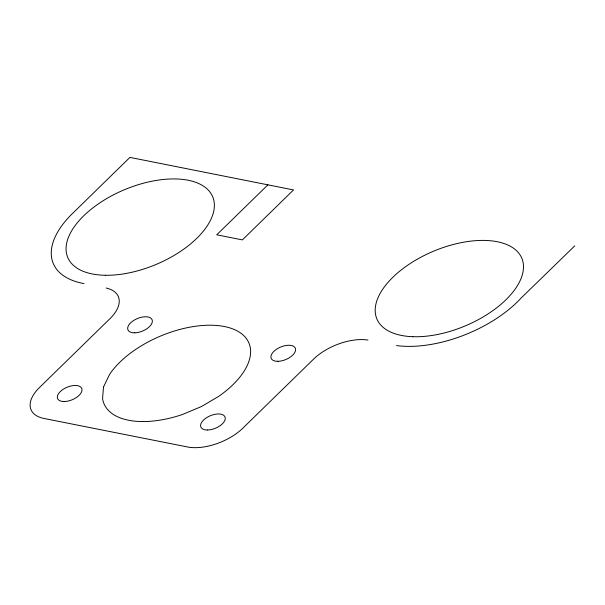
<?xml version="1.0" encoding="UTF-8"?>
<svg xmlns="http://www.w3.org/2000/svg" width="605" height="605" viewBox="0 0 605 605"><rect width="100%" height="100%" fill="white"/><g stroke="black" fill="none" stroke-linecap="round" stroke-linejoin="round"><path stroke-width="0.91" d="M267.902 184.843L216.734 234.808L242.371 239.905L293.531 189.94L129.931 157.398L71.254 214.722A94.274 48.695 -22.7 0 0 84.012 283.571M574.75 245.864L520.966 298.197A94.274 48.695 -22.7 0 1 396.547 345.576M106.185 288.01A41.904 21.644 -22.7 0 1 109.074 319.546L39.507 387.495A41.904 21.644 -22.7 0 0 44.082 418.478L188.866 447.231A41.904 21.644 -22.7 0 0 244.307 426.729L312.467 360.217A41.904 21.644 -22.7 0 1 367.999 340.078M103.508 387.071L102.563 398.559A78.567 40.58 -22.7 0 0 182.529 414.463L201.45 406.545L218.67 396.373A78.567 40.58 -22.7 0 0 224.432 326.541A78.567 40.58 -22.7 0 0 109.429 374.646L103.508 387.071M63.88 401.523A13.091 6.761 -22.7 0 0 82.015 389.62A13.091 6.761 -22.7 0 0 63.101 389.348A13.091 6.761 -22.7 0 0 63.88 401.523M134.733 332.818A13.091 6.761 -22.7 0 0 152.331 320.597A13.091 6.761 -22.7 0 0 132.979 320.96A13.091 6.761 -22.7 0 0 134.733 332.818M207.628 430.004A13.091 6.761 -22.7 0 0 225.234 417.783A13.091 6.761 -22.7 0 0 205.881 418.153A13.091 6.761 -22.7 0 0 207.628 430.004M277.982 361.306A13.091 6.761 -22.7 0 0 295.58 349.085A13.091 6.761 -22.7 0 0 276.228 349.448A13.091 6.761 -22.7 0 0 277.982 361.306M105.686 275.275A78.567 40.58 -22.7 0 0 214.321 203.711A78.567 40.58 -22.7 0 0 100.664 202.327A78.567 40.58 -22.7 0 0 105.686 275.275M412.829 336.698A78.567 40.58 -22.7 0 0 523.491 266.472A78.567 40.58 -22.7 0 0 411.71 262.555A78.567 40.58 -22.7 0 0 412.829 336.698"/></g></svg>
